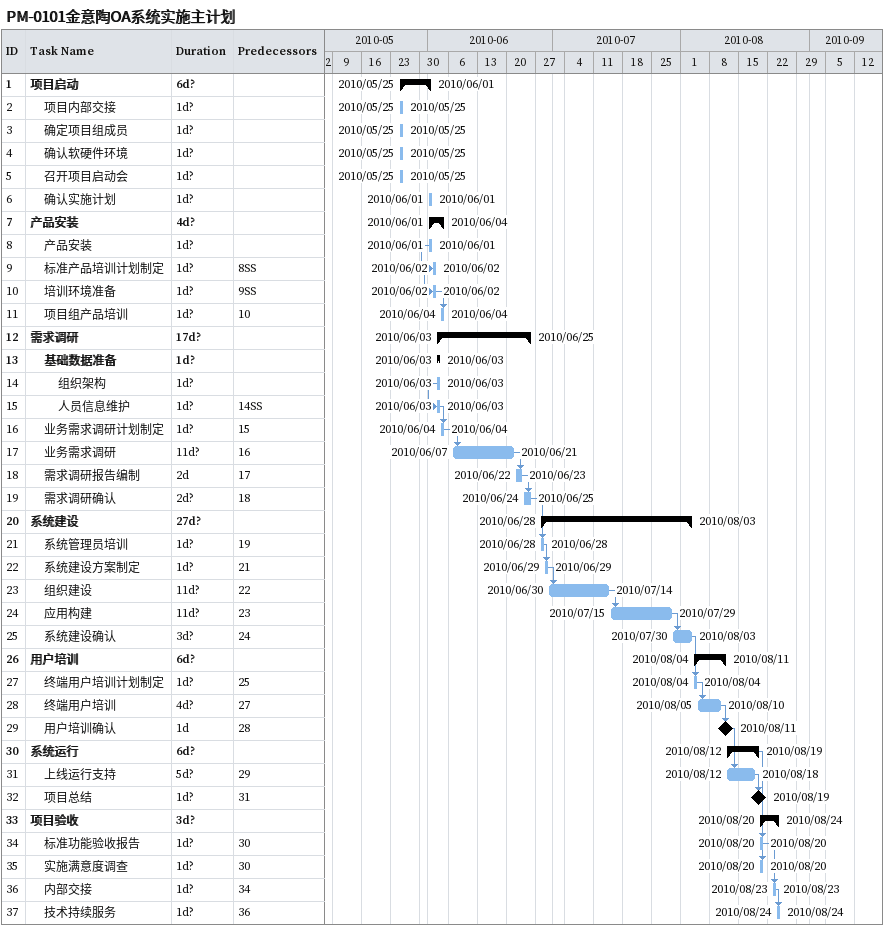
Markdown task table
PM-0101金意陶OA系统实施主计划

| ID | Level | Task | Duration | Start | Finish | Predecessors |
|---|---|---|---|---|---|---|
| 1 | 1 | **项目启动** | 6d? | 2010-05-25 | 2010-06-01 |  |
| 2 | 2 | 项目内部交接 | 1d? | 2010-05-25 | 2010-05-25 |  |
| 3 | 2 | 确定项目组成员 | 1d? | 2010-05-25 | 2010-05-25 |  |
| 4 | 2 | 确认软硬件环境 | 1d? | 2010-05-25 | 2010-05-25 |  |
| 5 | 2 | 召开项目启动会 | 1d? | 2010-05-25 | 2010-05-25 |  |
| 6 | 2 | 确认实施计划 | 1d? | 2010-06-01 | 2010-06-01 |  |
| 7 | 1 | **产品安装** | 4d? | 2010-06-01 | 2010-06-04 |  |
| 8 | 2 | 产品安装 | 1d? | 2010-06-01 | 2010-06-01 |  |
| 9 | 2 | 标准产品培训计划制定 | 1d? | 2010-06-02 | 2010-06-02 | 8SS |
| 10 | 2 | 培训环境准备 | 1d? | 2010-06-02 | 2010-06-02 | 9SS |
| 11 | 2 | 项目组产品培训 | 1d? | 2010-06-04 | 2010-06-04 | 10 |
| 12 | 1 | **需求调研** | 17d? | 2010-06-03 | 2010-06-25 |  |
| 13 | 2 | **基础数据准备** | 1d? | 2010-06-03 | 2010-06-03 |  |
| 14 | 3 | 组织架构 | 1d? | 2010-06-03 | 2010-06-03 |  |
| 15 | 3 | 人员信息维护 | 1d? | 2010-06-03 | 2010-06-03 | 14SS |
| 16 | 2 | 业务需求调研计划制定 | 1d? | 2010-06-04 | 2010-06-04 | 15 |
| 17 | 2 | 业务需求调研 | 11d? | 2010-06-07 | 2010-06-21 | 16 |
| 18 | 2 | 需求调研报告编制 | 2d | 2010-06-22 | 2010-06-23 | 17 |
| 19 | 2 | 需求调研确认 | 2d? | 2010-06-24 | 2010-06-25 | 18 |
| 20 | 1 | **系统建设** | 27d? | 2010-06-28 | 2010-08-03 |  |
| 21 | 2 | 系统管理员培训 | 1d? | 2010-06-28 | 2010-06-28 | 19 |
| 22 | 2 | 系统建设方案制定 | 1d? | 2010-06-29 | 2010-06-29 | 21 |
| 23 | 2 | 组织建设 | 11d? | 2010-06-30 | 2010-07-14 | 22 |
| 24 | 2 | 应用构建 | 11d? | 2010-07-15 | 2010-07-29 | 23 |
| 25 | 2 | 系统建设确认 | 3d? | 2010-07-30 | 2010-08-03 | 24 |
| 26 | 1 | **用户培训** | 6d? | 2010-08-04 | 2010-08-11 |  |
| 27 | 2 | 终端用户培训计划制定 | 1d? | 2010-08-04 | 2010-08-04 | 25 |
| 28 | 2 | 终端用户培训 | 4d? | 2010-08-05 | 2010-08-10 | 27 |
| 29 | 2 | 用户培训确认 | 1d | 2010-08-11 | 2010-08-11 | 28 |
| 30 | 1 | **系统运行** | 6d? | 2010-08-12 | 2010-08-19 |  |
| 31 | 2 | 上线运行支持 | 5d? | 2010-08-12 | 2010-08-18 | 29 |
| 32 | 2 | 项目总结 | 1d? | 2010-08-19 | 2010-08-19 | 31 |
| 33 | 1 | **项目验收** | 3d? | 2010-08-20 | 2010-08-24 |  |
| 34 | 2 | 标准功能验收报告 | 1d? | 2010-08-20 | 2010-08-20 | 30 |
| 35 | 2 | 实施满意度调查 | 1d? | 2010-08-20 | 2010-08-20 | 30 |
| 36 | 2 | 内部交接 | 1d? | 2010-08-23 | 2010-08-23 | 34 |
| 37 | 2 | 技术持续服务 | 1d? | 2010-08-24 | 2010-08-24 | 36 |
